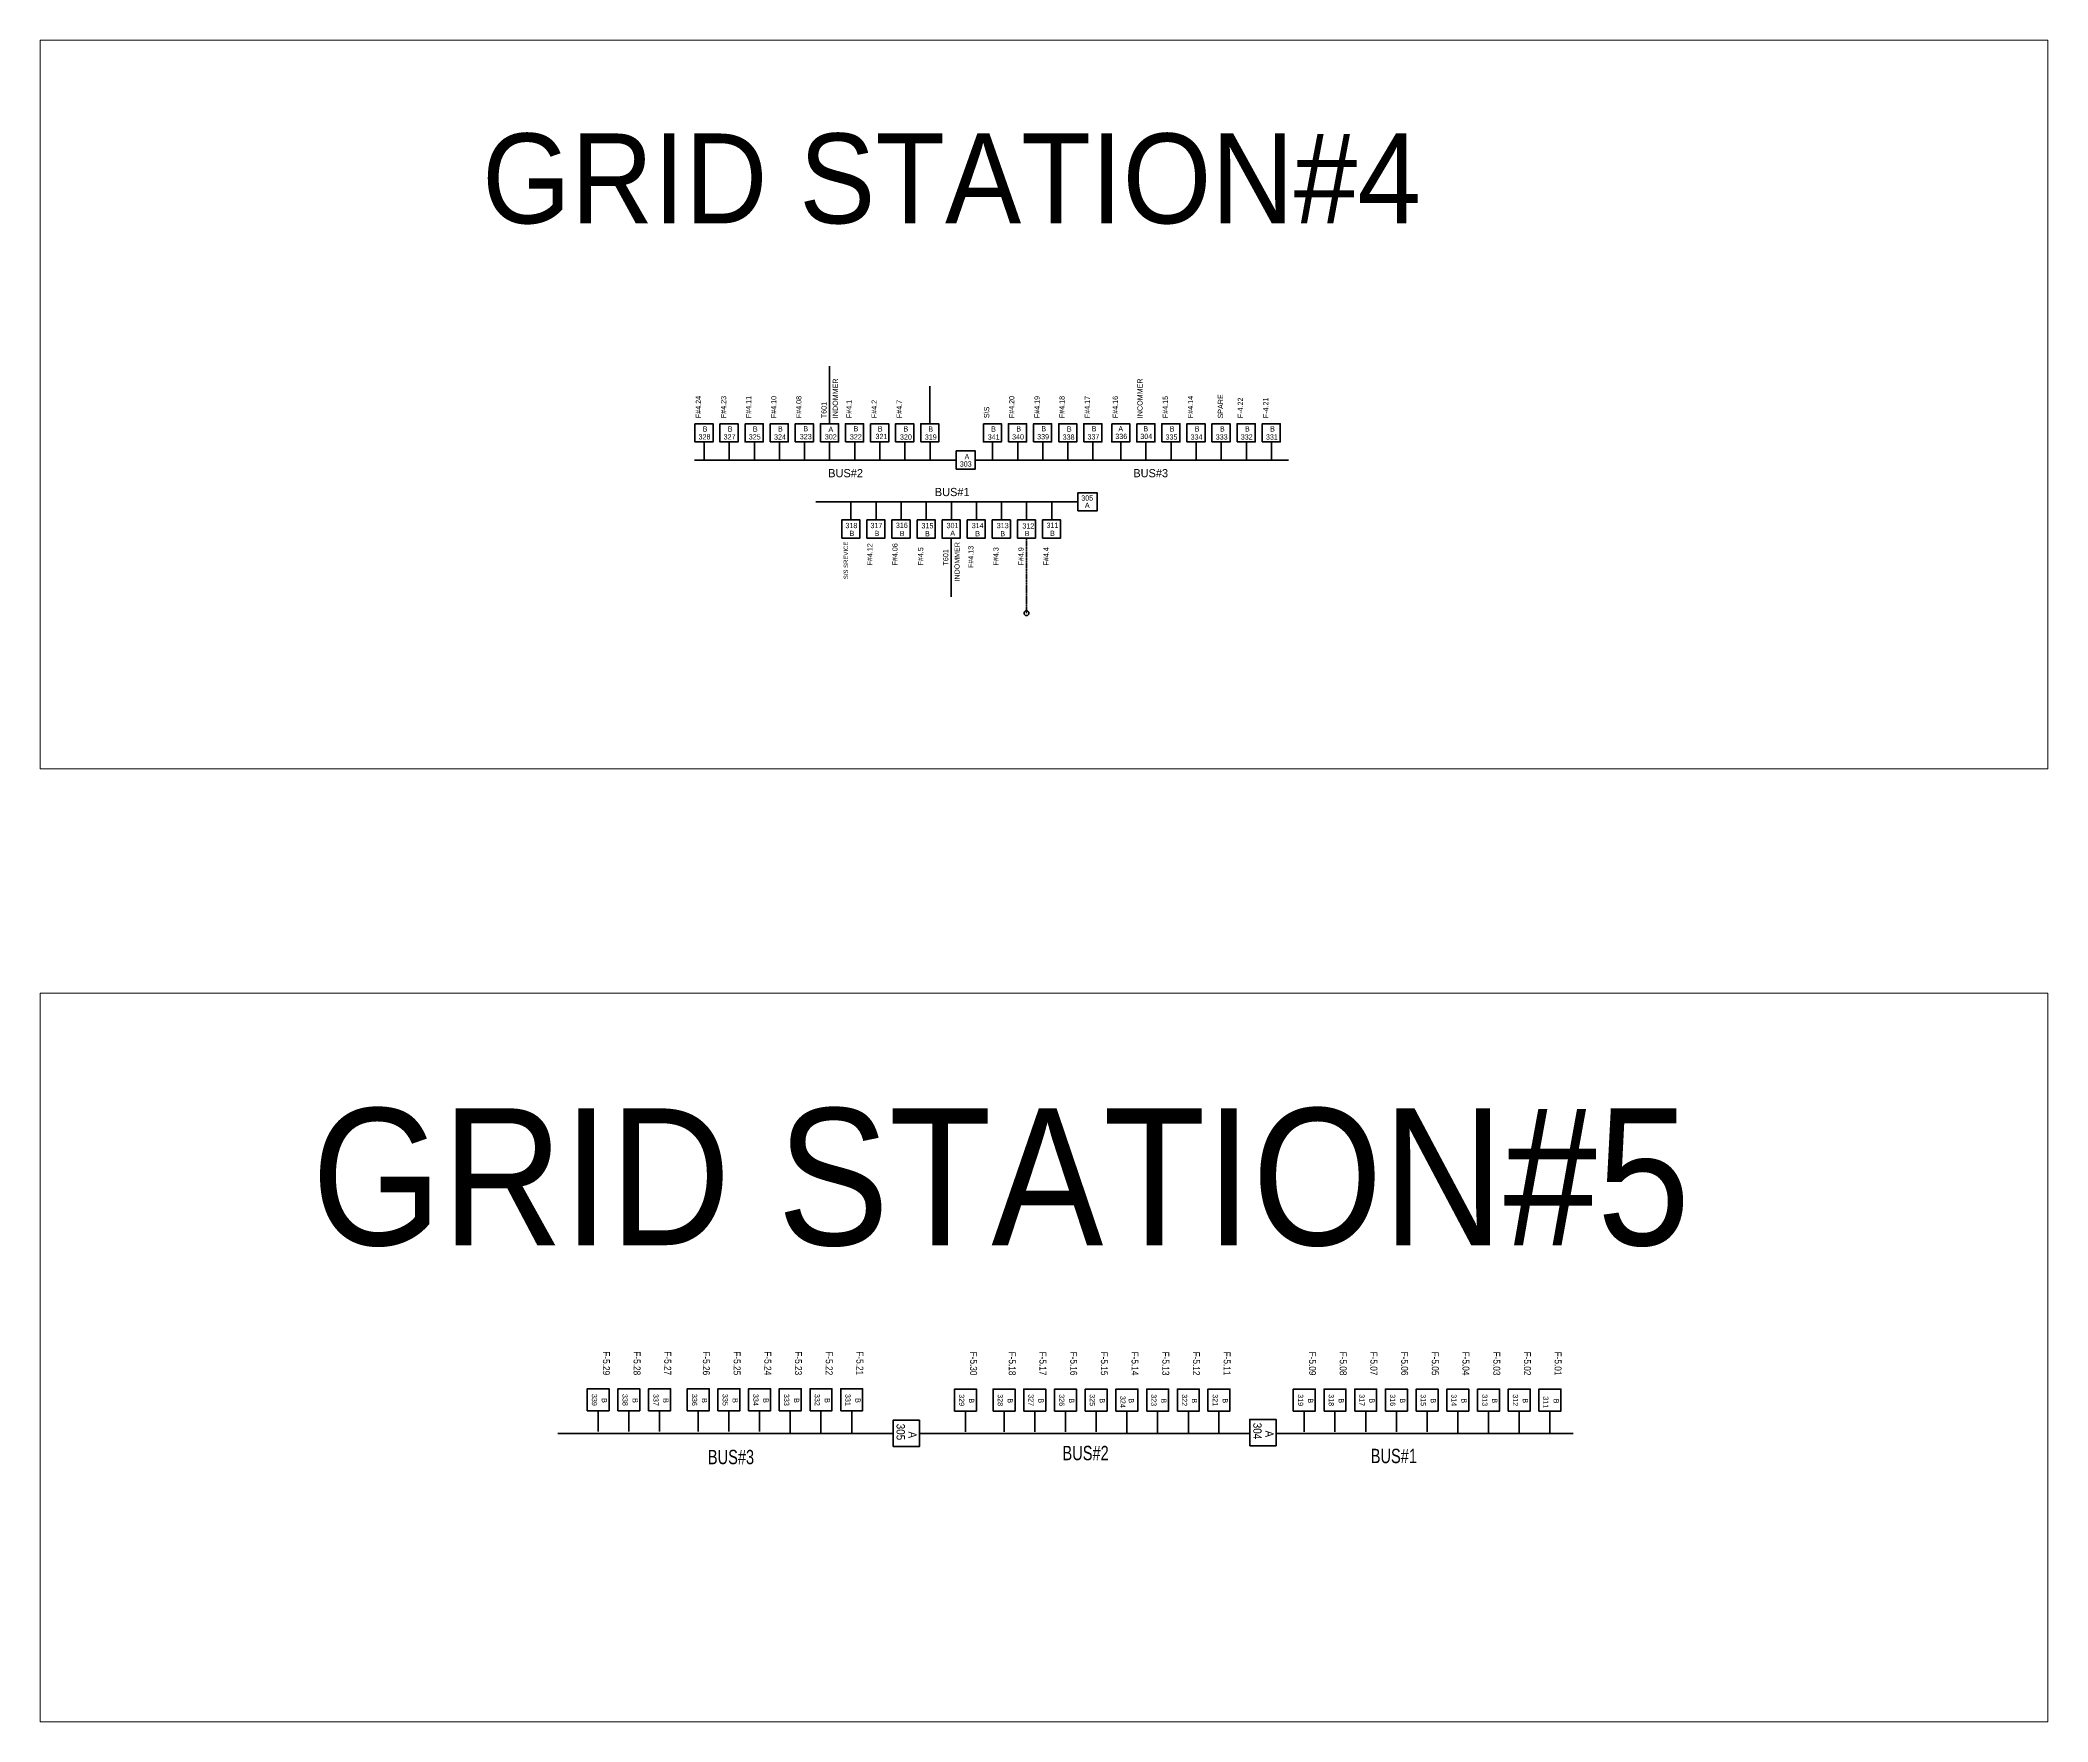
# Model space of a CAD drawing. Header units: metres. Extents: x 65984 to 144644, y -19036 to 23726.
# Drawn here: x 125443 to 127159, y 12228 to 13666 of the extents above; entities that cross this region are included whole.
import ezdxf
from ezdxf.enums import TextEntityAlignment as Align

# ---------------------------------------------------------------- set-up
doc = ezdxf.new("R2010")
doc.units = ezdxf.units.M
doc.header["$MEASUREMENT"] = 0
doc.linetypes.add('DGN Style 3', pattern=[0.013877, 0, -0.013877])
for name, color, linetype, lineweight in [('d_eos', 111, 'Continuous', 40), ('d_ug cable', 95, 'Continuous', 40), ('GRID STATION  04', 7, 'Continuous', 40), ('GRID STATION 01', 7, 'Continuous', 40), ('Level 37', 7, 'Continuous', 0), ('O H MAIN FEEDER', 4, 'Continuous', 100)]:
    doc.layers.add(name, color=color, linetype=linetype, lineweight=lineweight)
doc.styles.add('NASKHF', font='naskhf.shx', dxfattribs={"height": 8})
doc.styles.add('Style-Arial', font='arial.ttf')
doc.styles.add('Style-msdefault', font='msdefault.shx')

msp = doc.modelspace()

# ---------------------------------------------------------------- linework, layer by layer
at = {"layer": 'd_ug cable', "color": 98, "linetype": 'DGN Style 3', "lineweight": 140, "flags": 128}
msp.add_lwpolyline([(126286, 13176), (126286, 13240.1)], dxfattribs=at)
at = {"layer": 'GRID STATION  04', "lineweight": 211, "ltscale": 0.006589}
for p, q in [((126117.6, 13337.8), (126117.6, 13387.1)), ((126203.4, 13337.8), (126203.4, 13370))]:
    msp.add_line(p, q, dxfattribs=at)
at = {"layer": 'GRID STATION  04', "color": 194, "linetype": 'Continuous', "lineweight": 140, "ltscale": 0.527974}
for p, q in [((126010.6, 13306.8), (126010.6, 13322.3)), ((126182.1, 13322.3), (126182.1, 13306.8)), ((126299.9, 13322.3), (126299.9, 13306.8))]:
    msp.add_line(p, q, dxfattribs=at)
at = {"layer": 'GRID STATION  04', "color": 234, "linetype": 'Continuous', "lineweight": 140, "ltscale": 0.527974}
for p, q in [((126032, 13306.8), (126032, 13322.3)), ((126139.2, 13322.3), (126139.2, 13306.8)), ((126431, 13322.3), (126431, 13306.8))]:
    msp.add_line(p, q, dxfattribs=at)
at = {"layer": 'GRID STATION  04', "color": 121, "linetype": 'Continuous', "lineweight": 140, "ltscale": 0.527974}
for p, q in [((126053.5, 13306.8), (126053.5, 13322.3)), ((126117.8, 13322.3), (126117.8, 13306.8)), ((126203.6, 13322.3), (126203.6, 13306.8)), ((126257.1, 13306.8), (126257.1, 13322.3)), ((126366.7, 13306.8), (126366.7, 13322.3)), ((126388.1, 13306.8), (126388.1, 13322.3)), ((126409.5, 13322.3), (126409.5, 13306.8)), ((126452.4, 13322.3), (126452.4, 13306.8)), ((126136, 13271.1), (126136, 13255.6)), ((126221.8, 13255.6), (126221.8, 13271.1))]:
    msp.add_line(p, q, dxfattribs=at)
at = {"layer": 'GRID STATION  04', "color": 5, "linetype": 'Continuous', "lineweight": 140, "ltscale": 0.527974}
for p, q in [((126074.9, 13322.3), (126074.9, 13306.8)), ((126473.9, 13322.3), (126473.9, 13306.8)), ((126264.7, 13255.6), (126264.7, 13271.1))]:
    msp.add_line(p, q, dxfattribs=at)
at = {"layer": 'GRID STATION  04', "color": 251, "linetype": 'Continuous', "lineweight": 140, "ltscale": 0.527974}
for p, q in [((126096.3, 13322.3), (126096.3, 13306.8)), ((126321.4, 13322.3), (126321.4, 13306.8))]:
    msp.add_line(p, q, dxfattribs=at)
at = {"layer": 'GRID STATION  04', "color": 1, "linetype": 'Continuous', "lineweight": 140, "ltscale": 0.527974}
msp.add_line((126160.7, 13306.8), (126160.7, 13322.3), dxfattribs=at)
at = {"layer": 'GRID STATION  04', "color": 94, "linetype": 'Continuous', "lineweight": 140, "ltscale": 0.527974}
for p, q in [((126278.5, 13322.3), (126278.5, 13306.8)), ((126307.6, 13255.6), (126307.6, 13271.1))]:
    msp.add_line(p, q, dxfattribs=at)
at = {"layer": 'GRID STATION  04', "color": 3, "linetype": 'Continuous', "lineweight": 140, "ltscale": 0.527974}
msp.add_line((126342.8, 13322.3), (126342.8, 13306.8), dxfattribs=at)
at = {"layer": 'GRID STATION  04', "color": 9, "linetype": 'Continuous', "lineweight": 140, "ltscale": 0.527974}
for p, q in [((126495.3, 13322.3), (126495.3, 13306.8)), ((126157.5, 13271.1), (126157.5, 13255.6))]:
    msp.add_line(p, q, dxfattribs=at)
at = {"layer": 'GRID STATION  04', "color": 121, "linetype": 'Continuous', "lineweight": 211, "ltscale": 0.527974}
for p, q in [((126226, 13306.8), (126002.3, 13306.8)), ((126510, 13306.8), (126242.2, 13306.8)), ((126330.2, 13271.1), (126106.1, 13271.1))]:
    msp.add_line(p, q, dxfattribs=at)
at = {"layer": 'GRID STATION  04', "color": 36, "linetype": 'Continuous', "lineweight": 140, "ltscale": 0.527974}
msp.add_line((126178.9, 13255.6), (126178.9, 13271.1), dxfattribs=at)
at = {"layer": 'GRID STATION  04', "color": 191, "linetype": 'Continuous', "lineweight": 140, "ltscale": 0.527974}
msp.add_line((126200.4, 13255.6), (126200.4, 13271.1), dxfattribs=at)
at = {"layer": 'GRID STATION  04', "color": 6, "linetype": 'Continuous', "lineweight": 140, "ltscale": 0.527974}
msp.add_line((126243.3, 13255.6), (126243.3, 13271.1), dxfattribs=at)
at = {"layer": 'GRID STATION  04', "color": 98, "linetype": 'Continuous', "lineweight": 140, "ltscale": 0.527974}
msp.add_line((126286.1, 13271.1), (126286.1, 13255.6), dxfattribs=at)
at = {"layer": 'GRID STATION  04', "color": 194, "linetype": 'Continuous', "lineweight": 80, "ltscale": 0.527974, "flags": 128}
for points in [[(126002.7, 13337.8), (126002.7, 13322.3), (126018.2, 13322.3), (126018.2, 13337.8)], [(126174.2, 13322.3), (126174.2, 13337.8), (126189.7, 13337.8), (126189.7, 13322.3)], [(126292, 13322.3), (126292, 13337.8), (126307.5, 13337.8), (126307.5, 13322.3)]]:
    msp.add_lwpolyline(points, close=True, dxfattribs=at)
at = {"layer": 'GRID STATION  04', "color": 234, "linetype": 'Continuous', "lineweight": 80, "ltscale": 0.527974, "flags": 128}
for points in [[(126024.1, 13337.8), (126024.1, 13322.3), (126039.6, 13322.3), (126039.6, 13337.8)], [(126131.3, 13322.3), (126131.3, 13337.8), (126146.8, 13337.8), (126146.8, 13322.3)], [(126423.1, 13322.3), (126423.1, 13337.8), (126438.6, 13337.8), (126438.6, 13322.3)]]:
    msp.add_lwpolyline(points, close=True, dxfattribs=at)
at = {"layer": 'GRID STATION  04', "color": 121, "linetype": 'Continuous', "lineweight": 80, "ltscale": 0.527974, "flags": 128}
for points in [[(126045.6, 13337.8), (126045.6, 13322.3), (126061, 13322.3), (126061, 13337.8)], [(126109.9, 13322.3), (126109.9, 13337.8), (126125.4, 13337.8), (126125.4, 13322.3)], [(126195.7, 13322.3), (126195.7, 13337.8), (126211.1, 13337.8), (126211.1, 13322.3)], [(126249.2, 13337.8), (126249.2, 13322.3), (126264.6, 13322.3), (126264.6, 13337.8)], [(126358.8, 13337.8), (126358.8, 13322.3), (126374.2, 13322.3), (126374.2, 13337.8)], [(126380.2, 13337.8), (126380.2, 13322.3), (126395.7, 13322.3), (126395.7, 13337.8)], [(126401.6, 13322.3), (126401.6, 13337.8), (126417.1, 13337.8), (126417.1, 13322.3)], [(126444.5, 13322.3), (126444.5, 13337.8), (126460, 13337.8), (126460, 13322.3)], [(126128.1, 13240.1), (126128.1, 13255.6), (126143.6, 13255.6), (126143.6, 13240.1)], [(126213.9, 13255.6), (126213.9, 13240.1), (126229.4, 13240.1), (126229.4, 13255.6)]]:
    msp.add_lwpolyline(points, close=True, dxfattribs=at)
at = {"layer": 'GRID STATION  04', "color": 5, "linetype": 'Continuous', "lineweight": 80, "ltscale": 0.527974, "flags": 128}
for points in [[(126067, 13322.3), (126067, 13337.8), (126082.5, 13337.8), (126082.5, 13322.3)], [(126466, 13322.3), (126466, 13337.8), (126481.5, 13337.8), (126481.5, 13322.3)], [(126256.8, 13255.6), (126256.8, 13240.1), (126272.3, 13240.1), (126272.3, 13255.6)]]:
    msp.add_lwpolyline(points, close=True, dxfattribs=at)
at = {"layer": 'GRID STATION  04', "color": 251, "linetype": 'Continuous', "lineweight": 80, "ltscale": 0.527974, "flags": 128}
for points in [[(126088.4, 13322.3), (126088.4, 13337.8), (126103.9, 13337.8), (126103.9, 13322.3)], [(126313.5, 13322.3), (126313.5, 13337.8), (126329, 13337.8), (126329, 13322.3)]]:
    msp.add_lwpolyline(points, close=True, dxfattribs=at)
at = {"layer": 'GRID STATION  04', "color": 1, "linetype": 'Continuous', "lineweight": 80, "ltscale": 0.527974, "flags": 128}
msp.add_lwpolyline([(126152.8, 13337.8), (126152.8, 13322.3), (126168.3, 13322.3), (126168.3, 13337.8)], close=True, dxfattribs=at)
at = {"layer": 'GRID STATION  04', "color": 94, "linetype": 'Continuous', "lineweight": 80, "ltscale": 0.527974, "flags": 128}
for points in [[(126270.6, 13322.3), (126270.6, 13337.8), (126286.1, 13337.8), (126286.1, 13322.3)], [(126299.7, 13255.6), (126299.7, 13240.1), (126315.2, 13240.1), (126315.2, 13255.6)]]:
    msp.add_lwpolyline(points, close=True, dxfattribs=at)
at = {"layer": 'GRID STATION  04', "color": 3, "linetype": 'Continuous', "lineweight": 80, "ltscale": 0.527974, "flags": 128}
msp.add_lwpolyline([(126334.9, 13322.3), (126334.9, 13337.8), (126350.4, 13337.8), (126350.4, 13322.3)], close=True, dxfattribs=at)
at = {"layer": 'GRID STATION  04', "color": 9, "linetype": 'Continuous', "lineweight": 80, "ltscale": 0.527974, "flags": 128}
for points in [[(126487.4, 13322.3), (126487.4, 13337.8), (126502.9, 13337.8), (126502.9, 13322.3)], [(126149.6, 13240.1), (126149.6, 13255.6), (126165.1, 13255.6), (126165.1, 13240.1)]]:
    msp.add_lwpolyline(points, close=True, dxfattribs=at)
at = {"layer": 'GRID STATION  04', "color": 121, "linetype": 'Continuous', "lineweight": 53, "ltscale": 0.482743, "flags": 128}
for points in [[(126226, 13314.6), (126226, 13299.1), (126242.2, 13299.1), (126242.2, 13314.6)], [(126330, 13263.4), (126330, 13278.9), (126346.3, 13278.9), (126346.3, 13263.4)]]:
    msp.add_lwpolyline(points, close=True, dxfattribs=at)
at = {"layer": 'GRID STATION  04', "color": 36, "linetype": 'Continuous', "lineweight": 80, "ltscale": 0.527974, "flags": 128}
msp.add_lwpolyline([(126171, 13255.6), (126171, 13240.1), (126186.5, 13240.1), (126186.5, 13255.6)], close=True, dxfattribs=at)
at = {"layer": 'GRID STATION  04', "color": 191, "linetype": 'Continuous', "lineweight": 80, "ltscale": 0.527974, "flags": 128}
msp.add_lwpolyline([(126192.5, 13255.6), (126192.5, 13240.1), (126208, 13240.1), (126208, 13255.6)], close=True, dxfattribs=at)
at = {"layer": 'GRID STATION  04', "color": 6, "linetype": 'Continuous', "lineweight": 80, "ltscale": 0.527974, "flags": 128}
msp.add_lwpolyline([(126235.4, 13255.6), (126235.4, 13240.1), (126250.8, 13240.1), (126250.8, 13255.6)], close=True, dxfattribs=at)
at = {"layer": 'GRID STATION  04', "color": 98, "linetype": 'Continuous', "lineweight": 80, "ltscale": 0.527974, "flags": 128}
msp.add_lwpolyline([(126278.2, 13240.1), (126278.2, 13255.6), (126293.7, 13255.6), (126293.7, 13240.1)], close=True, dxfattribs=at)
at = {"layer": 'GRID STATION 01', "color": 174, "lineweight": 70, "ltscale": 0.379284}
msp.add_line((125920, 12476.5), (125920, 12494.3), dxfattribs=at)
at = {"layer": 'GRID STATION 01', "color": 206, "lineweight": 70, "ltscale": 0.379284}
msp.add_line((125946.3, 12476.5), (125946.3, 12494.3), dxfattribs=at)
at = {"layer": 'GRID STATION 01', "color": 13, "lineweight": 70, "ltscale": 0.379284}
msp.add_line((125972.5, 12476.5), (125972.5, 12494.3), dxfattribs=at)
at = {"layer": 'GRID STATION 01', "color": 135, "lineweight": 70, "ltscale": 0.379284}
msp.add_line((126005.5, 12476.5), (126005.5, 12494.3), dxfattribs=at)
at = {"layer": 'GRID STATION 01', "color": 231, "lineweight": 70, "ltscale": 0.379284}
for p, q in [((126031.7, 12476.5), (126031.7, 12494.3)), ((126319.3, 12476.3), (126319.3, 12494.1))]:
    msp.add_line(p, q, dxfattribs=at)
at = {"layer": 'GRID STATION 01', "color": 214, "lineweight": 70, "ltscale": 0.379284}
msp.add_line((126058, 12476.5), (126058, 12494.3), dxfattribs=at)
at = {"layer": 'GRID STATION 01', "color": 95, "lineweight": 70, "ltscale": 0.379284}
msp.add_line((126084.2, 12475.1), (126084.2, 12494.3), dxfattribs=at)
at = {"layer": 'GRID STATION 01', "color": 6, "lineweight": 70, "ltscale": 0.379284}
for p, q in [((126110.4, 12475.7), (126110.4, 12494.3)), ((126602.1, 12476.3), (126602.1, 12494.1))]:
    msp.add_line(p, q, dxfattribs=at)
at = {"layer": 'GRID STATION 01', "color": 134, "lineweight": 70, "ltscale": 0.379284}
for p, q in [((126136.7, 12475.1), (126136.7, 12494.3)), ((126628.3, 12476.3), (126628.3, 12494.1))]:
    msp.add_line(p, q, dxfattribs=at)
at = {"layer": 'GRID STATION 01', "color": 11, "lineweight": 70, "ltscale": 0.379284}
msp.add_line((126233.9, 12476.3), (126233.9, 12494.1), dxfattribs=at)
at = {"layer": 'GRID STATION 01', "color": 4, "lineweight": 70, "ltscale": 0.379284}
msp.add_line((126266.9, 12476.3), (126266.9, 12494.1), dxfattribs=at)
at = {"layer": 'GRID STATION 01', "color": 18, "lineweight": 70, "ltscale": 0.379284}
msp.add_line((126293.1, 12476.3), (126293.1, 12494.1), dxfattribs=at)
at = {"layer": 'GRID STATION 01', "color": 131, "lineweight": 70, "ltscale": 0.379284}
msp.add_line((126345.6, 12476.3), (126345.6, 12494.1), dxfattribs=at)
at = {"layer": 'GRID STATION 01', "color": 36, "lineweight": 70, "ltscale": 0.379284}
msp.add_line((126371.8, 12474.9), (126371.8, 12494.1), dxfattribs=at)
at = {"layer": 'GRID STATION 01', "color": 55, "lineweight": 70, "ltscale": 0.379284}
msp.add_line((126398, 12475.5), (126398, 12494.1), dxfattribs=at)
at = {"layer": 'GRID STATION 01', "color": 112, "lineweight": 70, "ltscale": 0.379284}
msp.add_line((126424.3, 12474.9), (126424.3, 12494.1), dxfattribs=at)
at = {"layer": 'GRID STATION 01', "color": 241, "lineweight": 70, "ltscale": 0.379284}
msp.add_line((126450.5, 12474.9), (126450.5, 12494.1), dxfattribs=at)
at = {"layer": 'GRID STATION 01', "lineweight": 70, "ltscale": 0.379284}
msp.add_line((126523.4, 12476.3), (126523.4, 12494.1), dxfattribs=at)
at = {"layer": 'GRID STATION 01', "color": 191, "lineweight": 70, "ltscale": 0.379284}
msp.add_line((126549.6, 12476.3), (126549.6, 12494.1), dxfattribs=at)
at = {"layer": 'GRID STATION 01', "color": 30, "lineweight": 70, "ltscale": 0.379284}
msp.add_line((126575.9, 12476.3), (126575.9, 12494.1), dxfattribs=at)
at = {"layer": 'GRID STATION 01', "color": 121, "lineweight": 70, "ltscale": 0.379284}
msp.add_line((126654.6, 12474.9), (126654.6, 12494.1), dxfattribs=at)
at = {"layer": 'GRID STATION 01', "color": 1, "lineweight": 70, "ltscale": 0.379284}
for p, q in [((126680.8, 12475.5), (126680.8, 12494.1)), ((126707, 12474.9), (126707, 12494.1))]:
    msp.add_line(p, q, dxfattribs=at)
at = {"layer": 'GRID STATION 01', "color": 3, "lineweight": 70, "ltscale": 0.379284}
msp.add_line((126733.3, 12474.9), (126733.3, 12494.1), dxfattribs=at)
at = {"layer": 'GRID STATION 01', "lineweight": 211, "ltscale": 0.379284}
for p, q in [((125885.6, 12474.9), (126172, 12474.9)), ((126194.5, 12474.9), (126476.9, 12474.9)), ((126499.3, 12474.9), (126753.2, 12474.9))]:
    msp.add_line(p, q, dxfattribs=at)
at = {"layer": 'GRID STATION 01', "color": 174, "lineweight": 70, "ltscale": 0.379284, "flags": 128}
msp.add_lwpolyline([(125910.7, 12494.3), (125929.4, 12494.3), (125929.4, 12513.1), (125910.7, 12513.1)], close=True, dxfattribs=at)
at = {"layer": 'GRID STATION 01', "color": 206, "lineweight": 70, "ltscale": 0.379284, "flags": 128}
msp.add_lwpolyline([(125936.9, 12494.3), (125955.6, 12494.3), (125955.6, 12513.1), (125936.9, 12513.1)], close=True, dxfattribs=at)
at = {"layer": 'GRID STATION 01', "color": 13, "lineweight": 70, "ltscale": 0.379284, "flags": 128}
msp.add_lwpolyline([(125963.1, 12494.3), (125981.9, 12494.3), (125981.9, 12513.1), (125963.1, 12513.1)], close=True, dxfattribs=at)
at = {"layer": 'GRID STATION 01', "color": 135, "lineweight": 70, "ltscale": 0.379284, "flags": 128}
msp.add_lwpolyline([(125996.1, 12494.3), (126014.9, 12494.3), (126014.9, 12513.1), (125996.1, 12513.1)], close=True, dxfattribs=at)
at = {"layer": 'GRID STATION 01', "color": 231, "lineweight": 70, "ltscale": 0.379284, "flags": 128}
for points in [[(126022.4, 12494.3), (126041.1, 12494.3), (126041.1, 12513.1), (126022.4, 12513.1)], [(126310, 12494.1), (126328.7, 12494.1), (126328.7, 12512.9), (126310, 12512.9)]]:
    msp.add_lwpolyline(points, close=True, dxfattribs=at)
at = {"layer": 'GRID STATION 01', "color": 214, "lineweight": 70, "ltscale": 0.379284, "flags": 128}
msp.add_lwpolyline([(126048.6, 12494.3), (126067.3, 12494.3), (126067.3, 12513.1), (126048.6, 12513.1)], close=True, dxfattribs=at)
at = {"layer": 'GRID STATION 01', "color": 95, "lineweight": 70, "ltscale": 0.379284, "flags": 128}
msp.add_lwpolyline([(126074.8, 12494.3), (126093.6, 12494.3), (126093.6, 12513.1), (126074.8, 12513.1)], close=True, dxfattribs=at)
at = {"layer": 'GRID STATION 01', "color": 6, "lineweight": 70, "ltscale": 0.379284, "flags": 128}
for points in [[(126101.1, 12494.3), (126119.8, 12494.3), (126119.8, 12513.1), (126101.1, 12513.1)], [(126592.7, 12494.1), (126611.5, 12494.1), (126611.5, 12512.9), (126592.7, 12512.9)]]:
    msp.add_lwpolyline(points, close=True, dxfattribs=at)
at = {"layer": 'GRID STATION 01', "color": 134, "lineweight": 70, "ltscale": 0.379284, "flags": 128}
for points in [[(126127.3, 12494.3), (126146, 12494.3), (126146, 12513.1), (126127.3, 12513.1)], [(126619, 12494.1), (126637.7, 12494.1), (126637.7, 12512.9), (126619, 12512.9)]]:
    msp.add_lwpolyline(points, close=True, dxfattribs=at)
at = {"layer": 'GRID STATION 01', "color": 11, "lineweight": 70, "ltscale": 0.379284, "flags": 128}
msp.add_lwpolyline([(126224.5, 12494.1), (126243.2, 12494.1), (126243.2, 12512.9), (126224.5, 12512.9)], close=True, dxfattribs=at)
at = {"layer": 'GRID STATION 01', "color": 4, "lineweight": 70, "ltscale": 0.379284, "flags": 128}
msp.add_lwpolyline([(126257.5, 12494.1), (126276.2, 12494.1), (126276.2, 12512.9), (126257.5, 12512.9)], close=True, dxfattribs=at)
at = {"layer": 'GRID STATION 01', "color": 18, "lineweight": 70, "ltscale": 0.379284, "flags": 128}
msp.add_lwpolyline([(126283.7, 12494.1), (126302.5, 12494.1), (126302.5, 12512.9), (126283.7, 12512.9)], close=True, dxfattribs=at)
at = {"layer": 'GRID STATION 01', "color": 131, "lineweight": 70, "ltscale": 0.379284, "flags": 128}
msp.add_lwpolyline([(126336.2, 12494.1), (126354.9, 12494.1), (126354.9, 12512.9), (126336.2, 12512.9)], close=True, dxfattribs=at)
at = {"layer": 'GRID STATION 01', "color": 36, "lineweight": 70, "ltscale": 0.379284, "flags": 128}
msp.add_lwpolyline([(126362.4, 12494.1), (126381.2, 12494.1), (126381.2, 12512.9), (126362.4, 12512.9)], close=True, dxfattribs=at)
at = {"layer": 'GRID STATION 01', "color": 55, "lineweight": 70, "ltscale": 0.379284, "flags": 128}
msp.add_lwpolyline([(126388.7, 12494.1), (126407.4, 12494.1), (126407.4, 12512.9), (126388.7, 12512.9)], close=True, dxfattribs=at)
at = {"layer": 'GRID STATION 01', "color": 112, "lineweight": 70, "ltscale": 0.379284, "flags": 128}
msp.add_lwpolyline([(126414.9, 12494.1), (126433.6, 12494.1), (126433.6, 12512.9), (126414.9, 12512.9)], close=True, dxfattribs=at)
at = {"layer": 'GRID STATION 01', "color": 241, "lineweight": 70, "ltscale": 0.379284, "flags": 128}
msp.add_lwpolyline([(126441.1, 12494.1), (126459.9, 12494.1), (126459.9, 12512.9), (126441.1, 12512.9)], close=True, dxfattribs=at)
at = {"layer": 'GRID STATION 01', "color": 1, "lineweight": 70, "ltscale": 0.379284, "flags": 128}
for points in [[(126514, 12494.1), (126532.8, 12494.1), (126532.8, 12512.9), (126514, 12512.9)], [(126671.4, 12494.1), (126690.2, 12494.1), (126690.2, 12512.9), (126671.4, 12512.9)], [(126697.7, 12494.1), (126716.4, 12494.1), (126716.4, 12512.9), (126697.7, 12512.9)], [(126172, 12463.7), (126194.5, 12463.7), (126194.5, 12486.2), (126172, 12486.2)], [(126476.8, 12464.5), (126499.3, 12464.5), (126499.3, 12487), (126476.8, 12487)]]:
    msp.add_lwpolyline(points, close=True, dxfattribs=at)
at = {"layer": 'GRID STATION 01', "color": 191, "lineweight": 70, "ltscale": 0.379284, "flags": 128}
msp.add_lwpolyline([(126540.3, 12494.1), (126559, 12494.1), (126559, 12512.9), (126540.3, 12512.9)], close=True, dxfattribs=at)
at = {"layer": 'GRID STATION 01', "color": 30, "lineweight": 70, "ltscale": 0.379284, "flags": 128}
msp.add_lwpolyline([(126566.5, 12494.1), (126585.2, 12494.1), (126585.2, 12512.9), (126566.5, 12512.9)], close=True, dxfattribs=at)
at = {"layer": 'GRID STATION 01', "color": 121, "lineweight": 70, "ltscale": 0.379284, "flags": 128}
msp.add_lwpolyline([(126645.2, 12494.1), (126663.9, 12494.1), (126663.9, 12512.9), (126645.2, 12512.9)], close=True, dxfattribs=at)
at = {"layer": 'GRID STATION 01', "color": 3, "lineweight": 70, "ltscale": 0.379284, "flags": 128}
msp.add_lwpolyline([(126723.9, 12494.1), (126742.6, 12494.1), (126742.6, 12512.9), (126723.9, 12512.9)], close=True, dxfattribs=at)
at = {"layer": 'O H MAIN FEEDER', "lineweight": 211, "ltscale": 0.00735}
msp.add_line((126221.7, 13240.1), (126221.7, 13189.8), dxfattribs=at)
at = {"layer": 'O H MAIN FEEDER', "color": 140, "linetype": 'Continuous', "lineweight": 13, "flags": 128}
for points in [[(125443.2, 13665.7), (127158.7, 13665.7), (127158.7, 13042.8), (125443.2, 13042.8)], [(125443.2, 12851.3), (127158.7, 12851.3), (127158.7, 12228.5), (125443.2, 12228.5)]]:
    msp.add_lwpolyline(points, close=True, dxfattribs=at)
at = {"layer": 'O H MAIN FEEDER', "color": 98, "lineweight": 211, "ltscale": 0.498271}
msp.add_circle((126286, 13176), 2.09, dxfattribs=at)

# ---------------------------------------------------------------- texts
at = {"layer": 'd_eos', "color": 7, "linetype": 'Continuous', "lineweight": 70, "style": 'Style-msdefault', "width": 0.966667}
msp.add_text('INDOMMER', height=4.31, rotation=90, dxfattribs=at).set_placement((126224.5, 13236.7), align=Align.TOP_RIGHT)
at = {"layer": 'GRID STATION  04', "color": 121, "linetype": 'Continuous', "lineweight": 70, "style": 'Style-msdefault', "width": 0.888889}
for s, height, p in [('INDOMMER', 4.5, (126120.4, 13342.6)), ('INCOMMER', 4.5, (126380.7, 13342.6)), ('F#4.11', 4.5, (126046.3, 13342.6)), ('T601', 4.5, (126110.7, 13342.6)), ('S\\S', 4.5, (126249.7, 13342.6)), ('SPARE', 4.5, (126449.5, 13342.3)), ('S/S SREVICE', 3.766, (126129.8, 13205)), ('T601', 4.5, (126214.7, 13216.7))]:
    msp.add_text(s, height=height, rotation=90, dxfattribs=at).set_placement(p, align=Align.TOP_LEFT)
at = {"layer": 'GRID STATION  04', "color": 194, "linetype": 'Continuous', "lineweight": 70, "style": 'Style-msdefault', "width": 0.888889}
for s, p in [('F#4.24', (126003.4, 13342.6)), ('F#4.7', (126175, 13342.6)), ('F#4.19', (126292.8, 13342.6))]:
    msp.add_text(s, height=4.5, rotation=90, dxfattribs=at).set_placement(p, align=Align.TOP_LEFT)
at = {"layer": 'GRID STATION  04', "color": 234, "linetype": 'Continuous', "lineweight": 70, "style": 'Style-msdefault', "width": 0.888889}
for s, p in [('F#4.23', (126024.9, 13342.6)), ('F#4.1', (126132.1, 13342.6))]:
    msp.add_text(s, height=4.5, rotation=90, dxfattribs=at).set_placement(p, align=Align.TOP_LEFT)
at = {"layer": 'GRID STATION  04', "color": 5, "linetype": 'Continuous', "lineweight": 70, "style": 'Style-msdefault', "width": 0.888889}
for s, p in [('F#4.10', (126067.8, 13342.6)), ('F-4.22', (126466.5, 13342.6)), ('F#4.3', (126257.6, 13216.7))]:
    msp.add_text(s, height=4.5, rotation=90, dxfattribs=at).set_placement(p, align=Align.TOP_LEFT)
at = {"layer": 'GRID STATION  04', "color": 251, "linetype": 'Continuous', "lineweight": 70, "style": 'Style-msdefault', "width": 0.888889}
for s, p in [('F#4.08', (126089.2, 13342.6)), ('F#4.18', (126314, 13342.6))]:
    msp.add_text(s, height=4.5, rotation=90, dxfattribs=at).set_placement(p, align=Align.TOP_LEFT)
at = {"layer": 'GRID STATION  04', "color": 1, "linetype": 'Continuous', "lineweight": 70, "style": 'Style-msdefault', "width": 0.888889}
msp.add_text('F#4.2', height=4.5, rotation=90, dxfattribs=at).set_placement((126153.6, 13342.6), align=Align.TOP_LEFT)
at = {"layer": 'GRID STATION  04', "color": 94, "linetype": 'Continuous', "lineweight": 70, "style": 'Style-msdefault', "width": 0.888889}
for s, p in [('F#4.20', (126271.1, 13342.6)), ('F#4.4', (126300.5, 13216.7))]:
    msp.add_text(s, height=4.5, rotation=90, dxfattribs=at).set_placement(p, align=Align.TOP_LEFT)
at = {"layer": 'GRID STATION  04', "color": 3, "linetype": 'Continuous', "lineweight": 70, "style": 'Style-msdefault', "width": 0.888889}
for s, p in [('F#4.17', (126335.7, 13342.6)), ('F#4.16', (126359.6, 13342.6)), ('F#4.15', (126402.4, 13342.6)), ('F#4.14', (126423.9, 13342.6))]:
    msp.add_text(s, height=4.5, rotation=90, dxfattribs=at).set_placement(p, align=Align.TOP_LEFT)
at = {"layer": 'GRID STATION  04', "color": 9, "linetype": 'Continuous', "lineweight": 70, "style": 'Style-msdefault', "width": 0.888889}
for s, p in [('F-4.21', (126488.2, 13342.6)), ('F#4.12', (126149.9, 13216.7))]:
    msp.add_text(s, height=4.5, rotation=90, dxfattribs=at).set_placement(p, align=Align.TOP_LEFT)
at = {"layer": 'GRID STATION  04', "color": 194, "linetype": 'Continuous', "lineweight": 80, "style": 'Style-msdefault', "width": 0.888889}
for s, p in [('B', (126009.3, 13335.6)), ('B', (126180.9, 13335.7)), ('B', (126298.7, 13335.9)), ('328', (126005.8, 13328.9)), ('320', (126177.9, 13328.8)), ('339', (126295.1, 13329))]:
    msp.add_text(s, height=4.5, dxfattribs=at).set_placement(p, align=Align.TOP_LEFT)
at = {"layer": 'GRID STATION  04', "color": 234, "linetype": 'Continuous', "lineweight": 80, "style": 'Style-msdefault', "width": 0.888889}
for s, p in [('B', (126030.8, 13335.6)), ('B', (126138.2, 13335.8)), ('B', (126429.8, 13335.7)), ('327', (126027.2, 13328.9)), ('322', (126135.1, 13328.9)), ('334', (126426.2, 13328.8))]:
    msp.add_text(s, height=4.5, dxfattribs=at).set_placement(p, align=Align.TOP_LEFT)
at = {"layer": 'GRID STATION  04', "color": 121, "linetype": 'Continuous', "lineweight": 80, "style": 'Style-msdefault', "width": 0.888889}
for s, p in [('B', (126052.2, 13335.6)), ('A', (126116.8, 13335.4)), ('B', (126202.1, 13335.5)), ('B', (126255.8, 13335.6)), ('A', (126364.5, 13335.8)), ('B', (126385.9, 13335.8)), ('B', (126408.4, 13335.7)), ('B', (126451.3, 13335.7)), ('325', (126048.7, 13328.9)), ('302', (126113.7, 13328.9)), ('319', (126199.1, 13328.7)), ('341', (126252.9, 13328.8)), ('336', (126361.9, 13329.3)), ('304', (126383.3, 13329.3)), ('335', (126404.8, 13328.8)), ('333', (126447.7, 13328.8)), ('303', (126229, 13305.7)), ('A', (126233.1, 13311.9)), ('305', (126332.8, 13276.6)), ('A', (126335.9, 13270.4)), ('318', (126131.3, 13253.1)), ('B', (126134.8, 13246.4)), ('301', (126217.7, 13253.1)), ('A', (126220.9, 13246.6))]:
    msp.add_text(s, height=4.5, dxfattribs=at).set_placement(p, align=Align.TOP_LEFT)
at = {"layer": 'GRID STATION  04', "color": 5, "linetype": 'Continuous', "lineweight": 80, "style": 'Style-msdefault', "width": 0.888889}
for s, p in [('B', (126073.7, 13335.7)), ('B', (126472.7, 13335.7)), ('324', (126070.3, 13328.8)), ('332', (126469.1, 13328.8)), ('313', (126260.6, 13253.1)), ('B', (126263.6, 13246.2))]:
    msp.add_text(s, height=4.5, dxfattribs=at).set_placement(p, align=Align.TOP_LEFT)
at = {"layer": 'GRID STATION  04', "color": 251, "linetype": 'Continuous', "lineweight": 80, "style": 'Style-msdefault', "width": 0.888889}
for s, p in [('B', (126095.3, 13335.9)), ('B', (126320.5, 13335.6)), ('323', (126092.3, 13329.1)), ('338', (126316.9, 13328.7))]:
    msp.add_text(s, height=4.5, dxfattribs=at).set_placement(p, align=Align.TOP_LEFT)
at = {"layer": 'GRID STATION  04', "color": 1, "linetype": 'Continuous', "lineweight": 80, "style": 'Style-msdefault', "width": 0.888889}
for s, p in [('B', (126159, 13335.7)), ('321', (126157, 13329.2))]:
    msp.add_text(s, height=4.5, dxfattribs=at).set_placement(p, align=Align.TOP_LEFT)
at = {"layer": 'GRID STATION  04', "color": 94, "linetype": 'Continuous', "lineweight": 80, "style": 'Style-msdefault', "width": 0.888889}
for s, p in [('B', (126277.3, 13335.7)), ('340', (126273.7, 13328.9)), ('311', (126303.1, 13253.3)), ('B', (126306.2, 13246.5))]:
    msp.add_text(s, height=4.5, dxfattribs=at).set_placement(p, align=Align.TOP_LEFT)
at = {"layer": 'GRID STATION  04', "color": 3, "linetype": 'Continuous', "lineweight": 80, "style": 'Style-msdefault', "width": 0.888889}
for s, p in [('B', (126341.7, 13335.8)), ('337', (126338.1, 13328.9))]:
    msp.add_text(s, height=4.5, dxfattribs=at).set_placement(p, align=Align.TOP_LEFT)
at = {"layer": 'GRID STATION  04', "color": 9, "linetype": 'Continuous', "lineweight": 80, "style": 'Style-msdefault', "width": 0.888889}
for s, p in [('B', (126494.2, 13335.7)), ('331', (126490.6, 13328.8)), ('317', (126152.7, 13253.1)), ('B', (126156.2, 13246.4))]:
    msp.add_text(s, height=4.5, dxfattribs=at).set_placement(p, align=Align.TOP_LEFT)
at = {"layer": 'GRID STATION  04', "color": 121, "linetype": 'Continuous', "lineweight": 100, "style": 'Style-msdefault'}
for s, p in [('BUS#2', (126116.6, 13299.1)), ('BUS#3', (126377.3, 13299.1))]:
    msp.add_text(s, height=7, dxfattribs=at).set_placement(p, align=Align.TOP_LEFT)
msp.add_text('BUS#1', height=7, dxfattribs=at).set_placement((126207.7, 13276))
at = {"layer": 'GRID STATION  04', "color": 36, "linetype": 'Continuous', "lineweight": 80, "style": 'Style-msdefault', "width": 0.888889}
for s, p in [('316', (126174.4, 13253.3)), ('B', (126177.7, 13246.3))]:
    msp.add_text(s, height=4.5, dxfattribs=at).set_placement(p, align=Align.TOP_LEFT)
at = {"layer": 'GRID STATION  04', "color": 191, "linetype": 'Continuous', "lineweight": 80, "style": 'Style-msdefault', "width": 0.888889}
for s, p in [('315', (126196.3, 13252.9)), ('B', (126199.3, 13246.1))]:
    msp.add_text(s, height=4.5, dxfattribs=at).set_placement(p, align=Align.TOP_LEFT)
at = {"layer": 'GRID STATION  04', "color": 6, "linetype": 'Continuous', "lineweight": 80, "style": 'Style-msdefault', "width": 0.888889}
for s, p in [('314', (126239.2, 13253.1)), ('B', (126242.2, 13246.2))]:
    msp.add_text(s, height=4.5, dxfattribs=at).set_placement(p, align=Align.TOP_LEFT)
at = {"layer": 'GRID STATION  04', "color": 98, "linetype": 'Continuous', "lineweight": 80, "style": 'Style-msdefault', "width": 0.888889}
for s, p in [('312', (126282.5, 13252.8)), ('B', (126284.5, 13246.3))]:
    msp.add_text(s, height=4.5, dxfattribs=at).set_placement(p, align=Align.TOP_LEFT)
at = {"layer": 'GRID STATION  04', "color": 36, "linetype": 'Continuous', "lineweight": 70, "style": 'Style-msdefault', "width": 0.888889}
msp.add_text('F#4.06', height=4.5, rotation=90, dxfattribs=at).set_placement((126171.3, 13216.7), align=Align.TOP_LEFT)
at = {"layer": 'GRID STATION  04', "color": 191, "linetype": 'Continuous', "lineweight": 70, "style": 'Style-msdefault', "width": 0.888889}
msp.add_text('F#4.5', height=4.5, rotation=90, dxfattribs=at).set_placement((126193.3, 13216.7), align=Align.TOP_LEFT)
at = {"layer": 'GRID STATION  04', "color": 6, "linetype": 'Continuous', "lineweight": 70, "style": 'Style-msdefault', "width": 0.888889}
msp.add_text('F#4.13', height=4.5, rotation=90, dxfattribs=at).set_placement((126236.2, 13214.5), align=Align.TOP_LEFT)
at = {"layer": 'GRID STATION  04', "color": 98, "linetype": 'Continuous', "lineweight": 70, "style": 'Style-msdefault', "width": 0.888889}
msp.add_text('F#4.9', height=4.5, rotation=90, dxfattribs=at).set_placement((126279, 13216.7), align=Align.TOP_LEFT)
at = {"layer": 'GRID STATION 01', "linetype": 'Continuous', "lineweight": 40, "style": 'Style-Arial'}
for s, height, width, p in [('GRID STATION#5', 116.924, 0.877058, (126264.1, 12694.3)), ('BUS#3', 12.27, 0.727273, (126033.5, 12454.8)), ('BUS#2', 12.27, 0.727273, (126336.5, 12458.2)), ('BUS#1', 12.27, 0.727273, (126599.9, 12455.7))]:
    msp.add_text(s, height=height, dxfattribs=dict(at, width=width)).set_placement(p, align=Align.MIDDLE_CENTER)
at = {"layer": 'GRID STATION 01', "color": 174, "linetype": 'Continuous', "lineweight": 40, "style": 'Style-msdefault', "width": 0.888889}
for s, height, p in [('F-5.29', 5.94, (125930, 12545.1)), ('339', 4.5, (125919.1, 12508.7)), ('B', 4.5, (125927.6, 12505.1))]:
    msp.add_text(s, height=height, rotation=270, dxfattribs=at).set_placement(p, align=Align.TOP_LEFT)
at = {"layer": 'GRID STATION 01', "linetype": 'Continuous', "lineweight": 40, "style": 'Style-msdefault', "width": 0.888889}
for s, height, p in [('F-5.28', 5.94, (125956.2, 12545.1)), ('F-5.27', 5.94, (125982.4, 12545.1)), ('F-5.26', 5.94, (126015.4, 12545.1)), ('F-5.25', 5.94, (126041.7, 12545.1)), ('F-5.24', 5.94, (126067.9, 12545.1)), ('F-5.22', 5.94, (126120.4, 12545.1)), ('F-5.21', 5.94, (126146.6, 12545.1)), ('F-5.30', 5.94, (126243.8, 12544.9)), ('F-5.18', 5.94, (126276.8, 12544.9)), ('F-5.16', 5.94, (126329.3, 12544.9)), ('F-5.15', 5.94, (126355.5, 12544.9)), ('F-5.14', 5.94, (126381.7, 12544.9)), ('F-5.13', 5.94, (126408, 12544.9)), ('F-5.12', 5.94, (126434.2, 12544.9)), ('F-5.11', 5.94, (126460.4, 12544.9)), ('F-5.09', 5.94, (126533.4, 12544.9)), ('F-5.08', 5.94, (126559.6, 12544.9)), ('F-5.07', 5.94, (126585.8, 12544.9)), ('F-5.06', 5.94, (126612.1, 12544.9)), ('F-5.05', 5.94, (126638.3, 12544.9)), ('F-5.04', 5.94, (126664.5, 12544.9)), ('F-5.03', 5.94, (126690.8, 12544.9)), ('F-5.02', 5.94, (126717, 12544.9)), ('F-5.01', 5.94, (126743.2, 12544.9)), ('319', 4.5, (126522.5, 12508.5)), ('B', 4.5, (126531, 12504.9)), ('305', 7.13, (126182.1, 12483.3)), ('A', 7.13, (126192.3, 12476.6)), ('304', 7.13, (126486.9, 12484.1)), ('A', 7.13, (126497.2, 12477.4))]:
    msp.add_text(s, height=height, rotation=270, dxfattribs=at).set_placement(p, align=Align.TOP_LEFT)
at = {"layer": 'GRID STATION 01', "color": 95, "linetype": 'Continuous', "lineweight": 40, "style": 'Style-msdefault', "width": 0.888889}
for s, height, p in [('F-5.23', 5.94, (126094.1, 12545.1)), ('333', 4.5, (126083.3, 12508.7)), ('B', 4.5, (126091.8, 12505.1))]:
    msp.add_text(s, height=height, rotation=270, dxfattribs=at).set_placement(p, align=Align.TOP_LEFT)
at = {"layer": 'GRID STATION 01', "color": 18, "linetype": 'Continuous', "lineweight": 40, "style": 'Style-msdefault', "width": 0.888889}
for s, height, p in [('F-5.17', 5.94, (126303, 12544.9)), ('327', 4.5, (126292.2, 12508.5)), ('B', 4.5, (126300.7, 12504.9))]:
    msp.add_text(s, height=height, rotation=270, dxfattribs=at).set_placement(p, align=Align.TOP_LEFT)
at = {"layer": 'GRID STATION 01', "color": 206, "linetype": 'Continuous', "lineweight": 40, "style": 'Style-msdefault', "width": 0.888889}
for s, p in [('338', (125945.3, 12508.7)), ('B', (125953.9, 12505.1))]:
    msp.add_text(s, height=4.5, rotation=270, dxfattribs=at).set_placement(p, align=Align.TOP_LEFT)
at = {"layer": 'GRID STATION 01', "color": 13, "linetype": 'Continuous', "lineweight": 40, "style": 'Style-msdefault', "width": 0.888889}
for s, p in [('337', (125971.6, 12508.7)), ('B', (125980.1, 12505.1))]:
    msp.add_text(s, height=4.5, rotation=270, dxfattribs=at).set_placement(p, align=Align.TOP_LEFT)
at = {"layer": 'GRID STATION 01', "color": 135, "linetype": 'Continuous', "lineweight": 40, "style": 'Style-msdefault', "width": 0.888889}
for s, p in [('336', (126004.6, 12508.7)), ('B', (126013.1, 12505.1))]:
    msp.add_text(s, height=4.5, rotation=270, dxfattribs=at).set_placement(p, align=Align.TOP_LEFT)
at = {"layer": 'GRID STATION 01', "color": 231, "linetype": 'Continuous', "lineweight": 40, "style": 'Style-msdefault', "width": 0.888889}
for s, p in [('335', (126030.8, 12508.7)), ('326', (126318.4, 12508.5)), ('B', (126039.3, 12505.1)), ('B', (126326.9, 12504.9))]:
    msp.add_text(s, height=4.5, rotation=270, dxfattribs=at).set_placement(p, align=Align.TOP_LEFT)
at = {"layer": 'GRID STATION 01', "color": 214, "linetype": 'Continuous', "lineweight": 40, "style": 'Style-msdefault', "width": 0.888889}
for s, p in [('334', (126057, 12508.7)), ('B', (126065.6, 12505.1))]:
    msp.add_text(s, height=4.5, rotation=270, dxfattribs=at).set_placement(p, align=Align.TOP_LEFT)
at = {"layer": 'GRID STATION 01', "color": 6, "linetype": 'Continuous', "lineweight": 40, "style": 'Style-msdefault', "width": 0.888889}
for s, p in [('332', (126109.5, 12508.7)), ('316', (126601.2, 12508.5)), ('B', (126118, 12505.1)), ('B', (126609.7, 12504.9))]:
    msp.add_text(s, height=4.5, rotation=270, dxfattribs=at).set_placement(p, align=Align.TOP_LEFT)
at = {"layer": 'GRID STATION 01', "color": 134, "linetype": 'Continuous', "lineweight": 40, "style": 'Style-msdefault', "width": 0.888889}
for s, p in [('331', (126135.7, 12508.7)), ('315', (126627.4, 12508.5)), ('B', (126144.3, 12505.1)), ('B', (126635.9, 12504.9))]:
    msp.add_text(s, height=4.5, rotation=270, dxfattribs=at).set_placement(p, align=Align.TOP_LEFT)
at = {"layer": 'GRID STATION 01', "color": 11, "linetype": 'Continuous', "lineweight": 40, "style": 'Style-msdefault', "width": 0.888889}
for s, p in [('329', (126232.9, 12508.5)), ('B', (126241.4, 12504.9))]:
    msp.add_text(s, height=4.5, rotation=270, dxfattribs=at).set_placement(p, align=Align.TOP_LEFT)
at = {"layer": 'GRID STATION 01', "color": 4, "linetype": 'Continuous', "lineweight": 40, "style": 'Style-msdefault', "width": 0.888889}
for s, p in [('328', (126265.9, 12508.5)), ('B', (126274.4, 12504.9))]:
    msp.add_text(s, height=4.5, rotation=270, dxfattribs=at).set_placement(p, align=Align.TOP_LEFT)
at = {"layer": 'GRID STATION 01', "color": 131, "linetype": 'Continuous', "lineweight": 40, "style": 'Style-msdefault', "width": 0.888889}
for s, p in [('325', (126344.6, 12508.5)), ('B', (126353.1, 12504.9))]:
    msp.add_text(s, height=4.5, rotation=270, dxfattribs=at).set_placement(p, align=Align.TOP_LEFT)
at = {"layer": 'GRID STATION 01', "color": 36, "linetype": 'Continuous', "lineweight": 40, "style": 'Style-msdefault', "width": 0.888889}
for s, p in [('324', (126370.6, 12507)), ('B', (126377.9, 12504.9))]:
    msp.add_text(s, height=4.5, rotation=270, dxfattribs=at).set_placement(p, align=Align.TOP_LEFT)
at = {"layer": 'GRID STATION 01', "color": 55, "linetype": 'Continuous', "lineweight": 40, "style": 'Style-msdefault', "width": 0.888889}
for s, p in [('323', (126397.1, 12508.5)), ('B', (126405.6, 12504.9))]:
    msp.add_text(s, height=4.5, rotation=270, dxfattribs=at).set_placement(p, align=Align.TOP_LEFT)
at = {"layer": 'GRID STATION 01', "color": 112, "linetype": 'Continuous', "lineweight": 40, "style": 'Style-msdefault', "width": 0.888889}
for s, p in [('322', (126423.3, 12508.5)), ('B', (126431.8, 12504.9))]:
    msp.add_text(s, height=4.5, rotation=270, dxfattribs=at).set_placement(p, align=Align.TOP_LEFT)
at = {"layer": 'GRID STATION 01', "color": 241, "linetype": 'Continuous', "lineweight": 40, "style": 'Style-msdefault', "width": 0.888889}
for s, p in [('321', (126449.6, 12508.5)), ('B', (126458.1, 12504.9))]:
    msp.add_text(s, height=4.5, rotation=270, dxfattribs=at).set_placement(p, align=Align.TOP_LEFT)
at = {"layer": 'GRID STATION 01', "color": 191, "linetype": 'Continuous', "lineweight": 40, "style": 'Style-msdefault', "width": 0.888889}
for s, p in [('318', (126548.7, 12508.5)), ('B', (126557.2, 12504.9))]:
    msp.add_text(s, height=4.5, rotation=270, dxfattribs=at).set_placement(p, align=Align.TOP_LEFT)
at = {"layer": 'GRID STATION 01', "color": 30, "linetype": 'Continuous', "lineweight": 40, "style": 'Style-msdefault', "width": 0.888889}
for s, p in [('317', (126574.9, 12508.5)), ('B', (126583.5, 12504.9))]:
    msp.add_text(s, height=4.5, rotation=270, dxfattribs=at).set_placement(p, align=Align.TOP_LEFT)
at = {"layer": 'GRID STATION 01', "color": 121, "linetype": 'Continuous', "lineweight": 40, "style": 'Style-msdefault', "width": 0.888889}
for s, p in [('314', (126653.6, 12508.5)), ('B', (126662.2, 12504.9))]:
    msp.add_text(s, height=4.5, rotation=270, dxfattribs=at).set_placement(p, align=Align.TOP_LEFT)
at = {"layer": 'GRID STATION 01', "color": 1, "linetype": 'Continuous', "lineweight": 40, "style": 'Style-msdefault', "width": 0.888889}
for s, p in [('313', (126679.9, 12508.5)), ('312', (126706.1, 12508.5)), ('B', (126688.4, 12504.9)), ('B', (126714.6, 12504.9))]:
    msp.add_text(s, height=4.5, rotation=270, dxfattribs=at).set_placement(p, align=Align.TOP_LEFT)
at = {"layer": 'GRID STATION 01', "color": 3, "linetype": 'Continuous', "lineweight": 40, "style": 'Style-msdefault', "width": 0.888889}
for s, p in [('311', (126732, 12506.7)), ('B', (126740.9, 12504.6))]:
    msp.add_text(s, height=4.5, rotation=270, dxfattribs=at).set_placement(p, align=Align.TOP_LEFT)
at = {"layer": 'Level 37', "color": 7, "linetype": 'Continuous', "lineweight": 70, "insert": (125820.8, 13585.9), "char_height": 76.787, "attachment_point": 1, "style": 'NASKHF'}
msp.add_mtext('\\Fmsdefault;\\H1x;\\W0.95;GRID STATION#4', dxfattribs=at)

doc.saveas('drawing.dxf')
